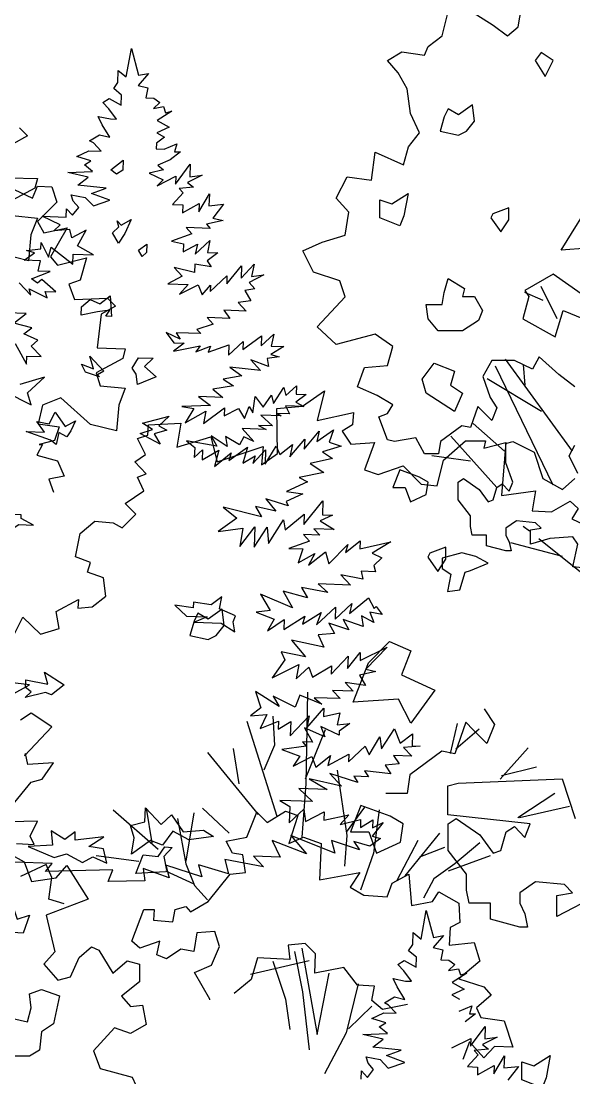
# Model space of a CAD drawing. Header units: inches. Extents: x 11.9 to 85.3, y 21.1 to 37.4.
# Drawn here: x 37.853 to 38.178, y 23.254 to 23.875 of the extents above; entities that cross this region are included whole.
import ezdxf

# ---------------------------------------------------------------- set-up
doc = ezdxf.new("R2010")
doc.units = ezdxf.units.IN
doc.header["$MEASUREMENT"] = 0
doc.layers.add('CAY', color=94, linetype='Continuous')
doc.layers.add('CAY-3', color=61, linetype='Continuous')

# ---------------------------------------------------------------- blocks, each defined once
blk = doc.blocks.new('A$C76451831')
at = {"layer": 'CAY'}
for p, q in [((5192.6, 1187), (5205.3, 1219.7)), ((5205.3, 1219.7), (5219, 1206)), ((5219, 1206), (5243.2, 1220.8)), ((5243.2, 1220.8), (5259.1, 1215.5)), ((5259.1, 1215.5), (5247.5, 1178.6)), ((5165.2, 1181.8), (5192.6, 1187)), ((5173.6, 1165.9), (5165.2, 1181.8)), ((5247.5, 1178.6), (5266.4, 1187)), ((5266.4, 1187), (5289.7, 1178.6)), ((5289.7, 1178.6), (5287.5, 1131.1)), ((4880.4, 1166.1), (4901.2, 1154.7)), ((5187.3, 1163.8), (5173.6, 1165.9)), ((5190.5, 1140.6), (5187.3, 1163.8)), ((4901.2, 1154.7), (4910.7, 1129.1)), ((4942.9, 1133.8), (4956.7, 1149.9)), ((4956.7, 1149.9), (4984.6, 1105.9)), ((5142, 1102.7), (5170.5, 1138.5)), ((5170.5, 1138.5), (5190.5, 1140.6)), ((5287.5, 1131.1), (5340.3, 1140.6)), ((5340.3, 1140.6), (5327.6, 1121.6)), ((5382.5, 1126.9), (5404.6, 1138.5)), ((5404.6, 1138.5), (5407.8, 1097.4)), ((4910.7, 1129.1), (4942.9, 1133.8)), ((5327.6, 1121.6), (5345.5, 1111.1)), ((5376.1, 1109), (5382.5, 1126.9)), ((5345.5, 1111.1), (5376.1, 1109)), ((5435.2, 1102.7), (5443.6, 1115.3)), ((5443.6, 1115.3), (5470, 1100.6)), ((4984.6, 1105.9), (4929.6, 1084.7)), ((5098.8, 1092.1), (5112.5, 1096.3)), ((5112.5, 1096.3), (5118.8, 1089)), ((5118.8, 1089), (5142, 1102.7)), ((5407.8, 1097.4), (5435.2, 1102.7)), ((5470, 1100.6), (5471.1, 1075.2)), ((4929.6, 1084.7), (4941, 1036.7)), ((5057.6, 1092.1), (5071.3, 1092.1)), ((5071.3, 1092.1), (5070.3, 1078.4)), ((5095.6, 1076.3), (5098.8, 1092.1)), ((5420.6, 1053.6), (5427.3, 1091)), ((5427.3, 1091), (5436.5, 1055.8)), ((5070.3, 1078.4), (5095.6, 1076.3)), ((5458.4, 1068.9), (5457.3, 1045.7)), ((5471.1, 1075.2), (5458.4, 1068.9)), ((5409.5, 1046.3), (5410, 1062.2)), ((5410, 1062.2), (5420.6, 1053.6)), ((5449.8, 1058.1), (5436.1, 1042.7)), ((5436.5, 1055.8), (5449.8, 1058.1)), ((4973.2, 1029.6), (4989.3, 1043.4)), ((4989.3, 1043.4), (4998.7, 1039.1)), ((4998.7, 1039.1), (5017.2, 1008.8)), ((5268.6, 1047.8), (5246.4, 1045.7)), ((5246.4, 1045.7), (5248.5, 1026.7)), ((5282.3, 1034.1), (5268.6, 1047.8)), ((5404.2, 1038.3), (5409.5, 1046.3)), ((5414.3, 1029.8), (5404.2, 1038.3)), ((5436.1, 1042.7), (5449.1, 1039.5)), ((5449.1, 1039.5), (5446.4, 1026.4)), ((5457.3, 1045.7), (5490, 1048.9)), ((5490, 1048.9), (5497.4, 1024.6)), ((4941, 1036.7), (4926.8, 1020.6)), ((4961.8, 1004.1), (4973.2, 1029.6)), ((5017.2, 1008.8), (5035.7, 1024.9)), ((5035.7, 1024.9), (5051.8, 1020.6)), ((5273.8, 1025), (5197.2, 1007.3)), ((5206.3, 1028.8), (5197.9, 1000.4)), ((5248.5, 1026.7), (5206.3, 1028.8)), ((5281.2, 1008.8), (5282.3, 1034.1)), ((5390, 1020.2), (5398.3, 1025.4)), ((5398.3, 1025.4), (5413.9, 1016.7)), ((5413.9, 1016.7), (5414.3, 1029.8)), ((5446.4, 1026.4), (5456.8, 1026.1)), ((5456.8, 1026.1), (5464.8, 1020.4)), ((5497.4, 1024.6), (5470, 1001.4)), ((4926.8, 1020.6), (4945.3, 999.7)), ((5051.8, 1020.6), (5051.8, 997.4)), ((5319.2, 1016.2), (5281.2, 1008.8)), ((5337.1, 993), (5319.2, 1016.2)), ((5397.8, 1011.8), (5390, 1020.2)), ((5407.8, 998.3), (5397.8, 1011.8)), ((5464.8, 1020.4), (5456.3, 1012.5)), ((5456.3, 1012.5), (5469.5, 1014.7)), ((5469.5, 1014.7), (5472, 1006.5)), ((4945.3, 999.7), (4961.8, 1004.1)), ((5051.8, 997.4), (5028.6, 978.9)), ((5197.9, 1000.4), (5175.7, 982.4)), ((5389, 990.8), (5383.9, 1001.9)), ((5383.9, 1001.9), (5400.1, 998.6)), ((5400.1, 998.6), (5407.8, 998.3)), ((5480.2, 1008.9), (5461.2, 996.5)), ((5461.2, 996.5), (5476.8, 987.8)), ((5470, 1001.4), (5502.7, 990.9)), ((5472, 1006.5), (5480.2, 1008.9)), ((5359.3, 991.9), (5337.1, 993)), ((5356.1, 972.9), (5359.3, 991.9)), ((5399.3, 974.6), (5389, 990.8)), ((5476.8, 987.8), (5460.6, 980.6)), ((5502.7, 990.9), (5512.2, 980.3)), ((5028.6, 978.9), (5040, 965.1)), ((5369.8, 961.3), (5356.1, 972.9)), ((5372.4, 970.1), (5385.8, 977.8)), ((5377.7, 967.2), (5372.4, 970.1)), ((5385.8, 977.8), (5399.3, 974.6)), ((5460.6, 980.6), (5470.9, 974.8)), ((5512.2, 980.3), (5493.2, 963.4)), ((5040, 965.1), (5056.1, 967.1)), ((5056.1, 967.1), (5060.8, 941.9)), ((5355.8, 949.4), (5371.9, 957)), ((5402.5, 967.7), (5369.8, 961.3)), ((5371.9, 957), (5387.7, 956.4)), ((5387.7, 956.4), (5377.7, 967.2)), ((5470.3, 959), (5486.9, 966.1)), ((5491.5, 955.5), (5478, 945.1)), ((5486.9, 966.1), (5483.8, 955.8)), ((5483.8, 955.8), (5491.5, 955.5)), ((5493.2, 963.4), (5498.5, 950.8)), ((5060.8, 941.9), (5040, 930.1)), ((5374.2, 943.7), (5355.8, 949.4)), ((5365.8, 938.6), (5374.2, 943.7)), ((5498.5, 950.8), (5529.1, 946.6)), ((5529.1, 946.6), (5540.7, 911.8)), ((5019.2, 937.2), (4991.7, 907.3)), ((5040, 930.1), (5019.2, 937.2)), ((5344.2, 928.5), (5376.4, 930.1)), ((5370.7, 922.5), (5344.2, 928.5)), ((5376.4, 930.1), (5365.8, 938.6)), ((5485, 913.1), (5504.5, 939.2)), ((5504.5, 939.2), (5503.9, 922.9)), ((5357.2, 912.1), (5370.7, 922.5)), ((5460.9, 911.2), (5485.4, 923.5)), ((5483.7, 919.1), (5475.3, 895.9)), ((5502.7, 898.1), (5483.7, 919.1)), ((5485.4, 923.5), (5485, 913.1)), ((5519.9, 925), (5501, 915.3)), ((5501, 915.3), (5508.5, 909.6)), ((5503.9, 922.9), (5519.9, 925)), ((2027.8, 857.9), (2006.6, 900.2)), ((4991.7, 907.3), (5000.7, 884.1)), ((5394.2, 908.1), (5357.2, 912.1)), ((5375.4, 901.1), (5394.2, 908.1)), ((5399.1, 892.1), (5375.4, 901.1)), ((5495.1, 901.9), (5481.4, 886.5)), ((5508.5, 909.6), (5489.8, 907.5)), ((5489.8, 907.5), (5495.1, 901.9)), ((5516.4, 912.8), (5502.7, 898.1)), ((5515.5, 877.1), (5529.5, 900.7)), ((5540.7, 911.8), (5516.4, 912.8)), ((5529.5, 900.7), (5528.9, 884.8)), ((2009.3, 881.7), (1985.5, 892.2)), ((5351, 891), (5348.6, 899.3)), ((5348.6, 899.3), (5367.1, 895.9)), ((5358.4, 882.6), (5351, 891)), ((5367.1, 895.9), (5377.5, 884.7)), ((5377.5, 884.7), (5399.1, 892.1)), ((5481.4, 886.5), (5494.5, 886)), ((5494.1, 875.6), (5515.9, 888)), ((5494.5, 886), (5494.1, 875.6)), ((5515.9, 888), (5515.5, 877.1)), ((5528.9, 884.8), (5548, 886.9)), ((5548, 886.9), (5533.8, 868.8)), ((5000.7, 884.1), (5042.4, 872.7)), ((5042.4, 872.7), (5051.8, 851.9)), ((5342.1, 870.1), (5342.5, 880.9)), ((5342.5, 880.9), (5350.4, 872.5)), ((5350.4, 872.5), (5358.4, 882.6)), ((2047.7, 684.5), (1960.2, 805.1)), ((2022.3, 639.8), (1946.8, 795.6)), ((1985.8, 770.9), (1983.8, 797.9)), ((2007, 736.3), (1936.2, 779.1)), ((1958.8, 684.4), (1917.8, 720.8)), ((1948.8, 636.8), (1888.7, 704)), ((1914.2, 671.4), (1863.5, 678.5)), ((1991.5, 579.5), (1983.4, 586)), ((2041.2, 539.6), (2003.7, 569.7)), ((2034.5, 546.7), (1966.9, 564.4)), ((2089.9, 500.7), (2041.2, 539.6))]:
    blk.add_line(p, q, dxfattribs=at)
for points in [[(4880.5, 2038.4), (4912.1, 2023.7), (4918.4, 2039.5), (4937.4, 2038.4), (4943.7, 2018.4), (4918.4, 1993.1), (4926.9, 1978.3), (4957.4, 1984.6), (4935.3, 1946.7), (4944.8, 1936.1), (4982.8, 1945.6), (4974.3, 1916.1), (4959.6, 1910.8), (4966.9, 1890.8), (5010.2, 1892.9), (5020.7, 1882.3), (5001.7, 1871.8), (4996.5, 1827.5), (5033.4, 1826.4), (5030.2, 1813.8), (4995.4, 1794.8), (5000.7, 1777.9), (5033.4, 1774.7), (5024.9, 1752.6), (5021.8, 1718.9), (4988, 1727.3), (4949, 1762.1), (4924.8, 1752.6), (4919.5, 1728.3), (4946.9, 1724.1), (4940.6, 1706.2), (4920.5, 1700.9), (4924.8, 1700.9), (4917.4, 1687.2), (4944.8, 1679.8), (4953.2, 1659.8), (4933.2, 1655.6), (4939.5, 1638.7)], [(4953.2, 1099.5), (4933.2, 1105.8), (4937.4, 1134.3), (4930, 1151.2), (4896.3, 1135.4)], [(4891, 1178.6), (4914.2, 1177.5), (4908.9, 1188.1), (4918.4, 1208.1), (4882.5, 1207.1)], [(4884.7, 1228.2), (4910, 1258.8), (4924.7, 1263), (4939.5, 1284.1), (4905.7, 1282), (4902.6, 1296.7), (4901.5, 1293.6), (4937.4, 1331.5), (4910, 1349.5), (4896.3, 1340)], [(4883.6, 1372.7), (4907.9, 1386.4), (4863.6, 1391.6)], [(4886.8, 1449.7), (4899.4, 1475), (4922.6, 1452.8), (4946.9, 1460.2), (4942.7, 1482.3), (4972.2, 1498.2), (4971.1, 1486.6), (4990.1, 1488.7), (5008, 1502.4), (5004.9, 1526.6), (4983.8, 1534), (4988, 1546.7), (4968, 1554.1), (4974.3, 1584.7), (4993.3, 1600.5), (5017.5, 1598.4), (5029.1, 1592), (5047.1, 1610), (5033.4, 1623.7), (5057.6, 1640.6), (5049.2, 1658.5), (5060.8, 1662.7), (5046, 1678.5), (5059.7, 1688), (5049.2, 1709.1), (5062.9, 1713.3), (5063.9, 1727), (5106.1, 1729.1), (5100.9, 1697.5), (5145.2, 1711.2), (5153.6, 1678.5), (5213.7, 1698.6), (5211.6, 1674.3), (5232.7, 1689.1), (5231.6, 1748.1), (5265.4, 1751.3), (5293.9, 1771.3), (5284.4, 1732.3), (5331.8, 1742.9), (5330.8, 1727), (5317.1, 1718.6), (5328.7, 1701.7), (5359.3, 1703.8), (5346.6, 1668), (5364.5, 1661.6), (5397.2, 1673.2), (5420.4, 1649), (5441.5, 1646.9), (5450, 1680.6), (5478.4, 1705.9), (5504.8, 1705.9), (5502.7, 1696.5), (5531.2, 1703.8), (5525.9, 1634.2), (5570.2, 1640.6), (5566, 1614.2), (5591.3, 1613.1), (5615.5, 1626.8), (5626.1, 1617.3), (5617.7, 1603.6), (5649.3, 1588.9)], [(1324.2, 1107.9), (1334.7, 1097.3), (1315.7, 1086.8)], [(1310.4, 1042.5), (1347.4, 1041.4), (1344.2, 1028.7), (1309.4, 1009.8)], [(1314.7, 992.9), (1347.4, 989.7), (1338.9, 967.6), (1335.8, 933.8), (1302, 942.3)], [(5271.7, 1376.9), (5269.6, 1256.6), (5264.3, 1187)], [(5226.4, 1345.2), (5228.5, 1307.3), (5214.8, 1274.6)], [(5192.6, 1338.9), (5231.6, 1214.5)], [(5467.9, 1335.7), (5458.4, 1296.7)], [(5496.4, 1328.4), (5465.8, 1302)], [(5294.9, 1327.3), (5268.6, 1263)], [(5174.7, 1303.1), (5182.1, 1256.6)], [(5560.7, 1304.1), (5523.8, 1263)], [(1914.2, 1260.8), (1944.1, 1242.4), (1962.6, 1228.2), (1976.7, 1240), (1981, 1265.2)], [(2050.6, 768.5), (2029.8, 784.6), (2004.2, 807.8), (1995.2, 791.7), (1972, 803.1), (1942.1, 803.1), (1930.3, 782.3), (1939.8, 754.7), (1948.8, 741), (1942.1, 724.5), (1930.3, 736.3), (1923.7, 742.9), (1914.2, 715.4), (1902.8, 717.8), (1874.9, 696.9), (1872.6, 680.8), (1854.1, 680.8), (1842.7, 701.7), (1814.8, 696.9), (1805.7, 699.3), (1794.3, 729.2), (1805.7, 733.9), (1812.8, 745.3), (1792, 757.1), (1766.4, 768.5), (1775.5, 794.1), (1805.7, 796.4), (1812.8, 821.6), (1789.6, 837.7), (1738.5, 824), (1713.4, 847.2), (1750.3, 886.5), (1743.2, 907.3), (1708.6, 918.7), (1694.9, 946.6), (1720, 958), (1750.3, 967.1), (1755, 997.4), (1738.5, 1015.9), (1752.7, 1043.4), (1784.9, 1039.1), (1789.6, 1076), (1826.6, 1059.5), (1833.2, 1082.7), (1847.4, 1101.2), (1835.6, 1126.7), (1831.3, 1159), (1819.5, 1179.8), (1805.7, 1196), (1824.2, 1207.4), (1854.1, 1203), (1858.8, 1214.4), (1877.3, 1228.2), (1884.3, 1256.1)], [(5140.9, 1297.8), (5207.4, 1216.6)], [(5310.7, 1274.6), (5323.4, 1189.1), (5320.2, 1149.1)], [(5571.3, 1278.8), (5525.9, 1267.2)], [(5595.5, 1244), (5547, 1212.3)], [(5017.5, 1222.9), (5076.6, 1171.2)], [(5060.8, 1225), (5068.2, 1179.7)], [(5123, 1218.7), (5112.5, 1155.4)], [(5134.6, 1225), (5169.4, 1192.3)], [(5346.6, 1226.1), (5322.3, 1193.4)], [(5365.6, 1222.9), (5358.2, 1165.9), (5341.3, 1117.4)], [(5614.5, 1227.1), (5549.1, 1212.3)], [(1305.7, 761.9), (1339.5, 744.9), (1334.6, 760.9), (1356.7, 781.5), (1324.6, 771.7)], [(1318.3, 825.4), (1333.2, 798.2), (1333.6, 809), (1352.2, 808.4), (1339.5, 822), (1347.9, 829.8), (1329.6, 838.2), (1340.3, 846), (1316.5, 852.2), (1332.8, 864.8), (1282.6, 866.6)], [(1323.8, 905), (1339.1, 888.6), (1336.7, 896.9), (1360.3, 885.2), (1357.8, 893.4), (1371.4, 892.9), (1353.4, 909.4), (1347.8, 904.2), (1339.8, 909.9), (1364.2, 919.5), (1348.4, 920), (1351.5, 933.5), (1330.3, 934.3), (1343.8, 944.2), (1333.4, 947.3), (1352.1, 949.4), (1352.4, 957.5), (1362.1, 938.6), (1365.3, 951.6), (1394, 929.3), (1394.4, 942.4), (1420.7, 941.5), (1399.8, 953.1), (1411.4, 974), (1392.5, 963.8), (1390.1, 974.8), (1368.8, 972.8), (1377.2, 980.7), (1353.6, 991.9), (1385.3, 990.8), (1385.6, 1001.7), (1393.5, 993.3), (1401.6, 1003.4), (1394.2, 1011.8), (1391.7, 1020.1), (1410.2, 1016.7), (1420.7, 1005.5), (1442.2, 1012.9), (1418.5, 1021.8), (1437.3, 1028.9), (1400.3, 1032.9), (1413.8, 1043.3), (1387.3, 1049.2), (1419.5, 1050.8), (1409, 1059.4), (1417.3, 1064.5), (1398.9, 1070.1), (1415, 1077.7), (1430.9, 1077.2), (1420.8, 1088), (1415.5, 1090.9), (1428.9, 1098.6), (1442.4, 1095.4), (1432.1, 1111.6), (1427, 1122.6), (1443.2, 1119.4), (1450.9, 1119.1), (1441, 1132.6), (1433.1, 1141), (1441.4, 1146.2), (1457, 1137.5), (1457.5, 1150.6), (1447.3, 1159.1), (1452.6, 1167.1), (1453.1, 1182.9), (1463.7, 1174.4), (1470.5, 1211.8), (1479.7, 1176.6), (1492.9, 1178.8), (1479.2, 1163.4), (1492.2, 1160.3), (1489.5, 1147.2), (1499.9, 1146.8), (1507.9, 1141.1), (1499.4, 1133.3), (1512.7, 1135.5), (1515.1, 1127.3), (1523.3, 1129.7), (1504.3, 1117.2), (1519.9, 1108.5), (1503.8, 1101.4), (1514, 1095.6), (1503.3, 1087.8), (1503, 1080.1), (1513.4, 1079.7), (1530, 1086.9), (1526.9, 1076.5), (1534.6, 1076.3), (1521.1, 1065.9), (1505, 1058.7), (1512.5, 1053), (1493.8, 1048.2), (1512, 1039.9), (1504.1, 1032), (1528.5, 1044.3), (1528.1, 1033.9), (1547.6, 1060), (1547.1, 1043.7), (1563, 1045.8), (1544.1, 1036.1), (1551.6, 1030.3), (1532.9, 1028.3), (1538.2, 1022.7), (1524.5, 1007.3), (1537.6, 1006.8), (1537.3, 996.4), (1559, 1008.8), (1558.6, 997.9), (1572.6, 1021.5), (1572, 1005.6), (1591.1, 1007.7), (1576.9, 989.6), (1590.4, 986.4), (1568.9, 981.7), (1573.7, 976.1), (1542, 977.2), (1549.5, 969.2), (1522.8, 959.3), (1538.6, 956), (1538.2, 945.6), (1557.1, 955.4), (1554, 942.3), (1573.2, 960.2), (1569.9, 944.5), (1583.5, 944), (1569.5, 933.6), (1574.7, 925.7), (1553.5, 929.2), (1553.1, 918.3), (1526.6, 924.7), (1537.1, 913.4), (1518.2, 903.7), (1544.9, 902.7), (1533.5, 890), (1558, 902.3), (1563, 889), (1573.8, 901.7), (1573.5, 893.6), (1595.6, 914.1), (1595.2, 903.7), (1614.6, 927.1), (1614, 910.8), (1631, 929.2), (1627.7, 913), (1643.6, 915.2), (1624.7, 905.4), (1632.1, 897), (1618.9, 894.7), (1626.6, 881.3), (1610.2, 879.2), (1620.7, 867.9), (1591.3, 868.9), (1599.1, 858.2), (1569.6, 859.3), (1577.5, 850.8), (1556, 843.9), (1561.2, 838.3), (1529.1, 839.4), (1534.2, 831), (1515.9, 839.8), (1525.9, 826.3), (1539.5, 825.9), (1525.5, 815.5), (1560.6, 822.4), (1554.9, 814.4), (1573.8, 821.9), (1570.8, 813.9), (1597.8, 823.8), (1597.4, 810.2), (1616.6, 828.2), (1616.2, 817.7), (1640.9, 835.5), (1640.4, 822.3), (1656.8, 837.6), (1653.5, 821.9), (1669.8, 821.3), (1653.1, 811), (1663.9, 807.9), (1648, 805.8), (1649.9, 795.3), (1626.6, 803.8), (1639.3, 790.2), (1599.5, 794.3), (1615, 782.9), (1590.8, 778.7), (1604.1, 770.1), (1577.2, 765.6), (1590, 754.7), (1558.3, 755.8), (1573.8, 744.4), (1536.6, 743), (1552.3, 740.2), (1540.8, 721.6), (1568.1, 736.9), (1564.8, 720.7), (1592.2, 741.1), (1591.9, 730.6), (1610.8, 740.4), (1618.5, 727), (1624.5, 742.7), (1629.2, 734.8), (1632.6, 756), (1643, 742), (1654, 757.9), (1656.3, 747), (1670.2, 767.8), (1672.6, 757.3), (1686.6, 770), (1686.2, 759.1), (1699.3, 758.6), (1685.9, 748.7), (1696.1, 742.9), (1672.1, 743.7), (1677.2, 733.1), (1661.3, 733.7), (1666.6, 730.8), (1639.9, 731.7), (1655.3, 717.6), (1636.8, 718.2), (1647, 712.9), (1615.3, 714), (1630.6, 697.1), (1617.6, 703), (1611.9, 692.8), (1593.7, 703.8), (1595.9, 690.6), (1575.1, 704.5), (1582.3, 691.1), (1542.7, 697.9), (1553.3, 689.4), (1552.8, 676.3), (1563.6, 686.3), (1563.1, 673.2), (1584.9, 685.6), (1579.1, 664.5), (1601.1, 682.3), (1598, 672), (1622.6, 689.7), (1616.4, 668.6), (1632.6, 678.5), (1629.6, 668.1), (1646.1, 686.1), (1645.4, 667.6), (1659.8, 691.1), (1664.9, 680), (1681.2, 693.1), (1677.9, 676.9), (1697.3, 700.2), (1696.8, 687.1), (1716.2, 710.4), (1713, 696.9), (1734.9, 712.5), (1729.3, 696.4), (1745, 690.8), (1720.7, 683.5), (1733.6, 674.9), (1704.3, 668.2), (1722.5, 656.7), (1690.1, 650.1), (1700.8, 644.3), (1673.6, 631.7), (1694.8, 628.7), (1673.2, 618.6), (1675.7, 613), (1646.5, 622.2), (1659.6, 605.9), (1633, 611.8), (1640.7, 598.4), (1590.4, 611), (1608.5, 596.8), (1583.9, 579.1), (1616.2, 583.4), (1612.6, 559.5), (1632.1, 585.5), (1631.2, 558.8), (1648, 585), (1649.9, 563.6), (1669.6, 594.7), (1671.9, 581.4), (1696.6, 601.9), (1696.1, 588.3), (1721.2, 619.6), (1720.6, 601), (1733.7, 600.6), (1717.6, 593), (1735.8, 581.9), (1709.1, 582.8), (1716.9, 574.4), (1695.7, 575.2), (1703.5, 566.7), (1676.5, 557.2), (1695, 556.6), (1688.9, 538.2), (1710.7, 550.6), (1702.4, 535), (1724.3, 552.8), (1728.8, 536.8), (1753.7, 562.3), (1750.6, 551.9), (1769.7, 567.1), (1769.3, 556.7), (1810, 565.7), (1785.4, 550.7), (1798.4, 544.8), (1787.6, 534.8), (1790, 526.5), (1771, 527.2), (1773.4, 516.7), (1744.6, 522.7), (1757.2, 509.1), (1714.7, 510.6), (1727.4, 499.2), (1693.2, 505.9), (1700.9, 492.5), (1669.1, 501.3), (1681.4, 479.5), (1639.5, 497.3), (1652.3, 475.6), (1633.6, 473.5), (1657.4, 464.5), (1648.7, 449), (1670.5, 464.1), (1670, 450.9), (1697.4, 468.6), (1694.3, 457.8), (1718.8, 473.3), (1712.8, 457.1), (1737.7, 480.3), (1737.1, 464.5), (1759.1, 485), (1755.9, 472), (1780.7, 492.4), (1788.3, 478.5), (1790.7, 481.2), (1798.5, 470.5), (1782.7, 473.7), (1787.7, 460), (1771.7, 468.7), (1773.9, 455), (1747.5, 464.1), (1755.2, 450.7), (1728.8, 459.3), (1736.5, 445.9), (1715.1, 443.9), (1722.2, 427.8), (1680, 437), (1698.2, 415), (1666.3, 421.6), (1671.3, 411), (1654.7, 387.5), (1689.7, 404.9), (1686.3, 386.4), (1702.7, 401.7), (1707.7, 388.4), (1732.3, 403.4), (1731.9, 392.6), (1754, 415.8), (1753.4, 400), (1770, 420.7), (1769.7, 410.3), (1805.2, 427.6), (1777.4, 399.1), (1790.4, 396), (1769, 391.3), (1776.7, 377.8), (1750.1, 381.5), (1760.6, 370.2), (1733.8, 371.2), (1743.9, 360.4), (1709.5, 361.6), (1719.6, 353.1), (1691, 365), (1685, 349.3), (1656.1, 363.5), (1663.8, 350.1), (1632.7, 369.7), (1639.7, 348.2), (1626.2, 337.8), (1647.6, 339.7), (1638.8, 321.5), (1663.1, 331), (1662.7, 320.6), (1679, 330.5), (1678.3, 311.9), (1703.2, 337.8), (1700, 322), (1722.2, 348), (1721.8, 337.1), (1743.2, 341.8), (1740, 326.1), (1756.3, 327.8), (1742.4, 317.8), (1742.2, 312.4), (1718.6, 324.1), (1723.6, 310.3), (1697.2, 322.1), (1707.5, 303.2), (1694.3, 303.7), (1699.1, 298), (1667.2, 293.7), (1691, 285.2), (1682.3, 271.9), (1706.8, 284.6), (1711.8, 270.9), (1730.9, 286.1), (1727.7, 273), (1755, 287.9), (1754.6, 277.5), (1776.6, 298.1), (1781.7, 287), (1795.6, 310.5), (1797.8, 294.6), (1814.6, 320.8), (1822.1, 301.9), (1838.4, 314.5), (1837.8, 298.6), (1848.2, 298.3), (1826.8, 296.3), (1837.3, 285.1), (1813.3, 285.9), (1821.1, 275.2), (1802.5, 273.1), (1809.8, 262), (1775.5, 265.9), (1780.6, 258), (1761.6, 258.7), (1766.8, 250.4), (1730.1, 262.5), (1745.3, 245.7), (1703.1, 255.3), (1726.6, 241.3), (1689.5, 242.6), (1707.5, 225.7), (1664.9, 227.2), (1677.8, 219), (1677, 197.7), (1696.2, 215.6), (1698.4, 199.7), (1722.9, 212), (1722.5, 201.1), (1754.9, 208.2), (1743.6, 195.4), (1770.5, 202.2), (1770.2, 191.8), (1786.4, 201.6), (1786, 191.2), (1799.9, 198.4), (1785.6, 180.3), (1796.4, 177.2), (1782.5, 167.3), (1761.4, 173.5), (1769.1, 162.3), (1732.4, 174.5), (1736.8, 158), (1679.2, 181.3), (1699.6, 157), (1654.9, 174.5), (1665, 152.8), (1630.2, 154), (1643.3, 140), (1592.9, 149.9), (1597.7, 131.1), (1558.2, 142.9), (1562.6, 126.9), (1515.6, 142.2), (1520, 125.7), (1486, 137.8), (1488.1, 121.8), (1440.1, 120.8), (1446.1, 136.4), (1358.1, 134.1), (1366.6, 144.6), (1267.9, 148.1)], [(5101.9, 1211.3), (5112.5, 1152.2), (5124.1, 1123.8), (5140.9, 1104.8)], [(5444.7, 1192.3), (5399.3, 1136.4)], [(5416.2, 1182.8), (5388.8, 1130.1)], [(5497.4, 1179.7), (5464.7, 1152.2), (5437.3, 1132.2), (5423.6, 1106.9)], [(4995.4, 1162.8), (5051.3, 1155.4)], [(5086.1, 1141.7), (5047.1, 1139.6), (5056.6, 1163.8), (5076.6, 1161.7), (5085, 1174.4), (5094.5, 1173.3), (5084, 1161.7), (5087.2, 1143.8)], [(5451, 1173.3), (5418.3, 1160.7)], [(5456.3, 1142.7), (5511.1, 1162.8)], [(5086.1, 1142.7), (5123, 1125.9)], [(5144.1, 974), (5144.1, 975), (5124.1, 1009.8), (5146.2, 1019.3), (5156.8, 1043.6), (5150.4, 1063.6), (5127.2, 1061.5), (5123, 1037.3), (5106.1, 1040.4), (5087.2, 1027.8), (5074.5, 1033.1), (5078.7, 1051), (5052.3, 1041.5), (5041.8, 1051), (5057.6, 1092.1)], [(5264.3, 1041.5), (5284.4, 928.6), (5300.2, 1008.8)], [(5226.4, 1024.6), (5243.2, 975), (5248.5, 935)], [(5254.8, 1037.3), (5265.4, 984.5), (5273.8, 908.6)], [(5338.2, 995.1), (5322.3, 930.7), (5293.9, 877)], [(1484.5, 939.3), (1479.8, 947.6), (1490.5, 955.4), (1490.1, 944.5), (1484.5, 939.3)], [(5356.1, 965.6), (5325.5, 936)], [(2054.9, 655.2), (2043.5, 678.5), (2050.6, 692.2)], [(2069.1, 530.6), (2048.3, 533), (2054.9, 562.8), (2048.3, 572.3), (2018, 569.9), (1992.8, 562.8), (1992.8, 581.3), (2006.6, 583.7), (1999.5, 590.8), (1974.4, 593.1), (1960.6, 583.7), (1960.6, 574.6), (1964.9, 565.2), (1967.3, 553.8), (1960.6, 553.8), (1935.1, 560.5), (1935.1, 574.6), (1916.6, 574.6), (1914.2, 586), (1914.2, 599.8), (1898.1, 620.6), (1898.1, 643.8), (1905.2, 648.6), (1925.6, 634.4), (1937.4, 618.3), (1944.1, 620.6), (1948.8, 636.8), (1955.9, 641.5), (1964.9, 632), (1969.6, 643.8), (1960.6, 669), (1960.6, 694.6), (1969.6, 696.9), (1997.6, 683.2), (2009, 648.6), (2034.5, 634.4), (2050.6, 648.6)]]:
    blk.add_lwpolyline(points, dxfattribs=at)
for points in [[(5431.9, 1558.7), (5429.3, 1553.4), (5442.5, 1535), (5453, 1550.8), (5453, 1566.7)], [(5162.8, 1464.3), (5160.2, 1485.4), (5141.7, 1472.2), (5128.5, 1480.1), (5123.3, 1469.6), (5118, 1451.1), (5141.7, 1445.8), (5152.3, 1451.1)], [(5351.5, 1415.3), (5379.2, 1443), (5406.9, 1431.1), (5395, 1399.4), (5438.6, 1379.6), (5406.9, 1336.1), (5391, 1367.8), (5331.7, 1363.8)], [(2022.5, 1195.9), (2006.6, 1206.4), (1998.7, 1195.9), (2011.9, 1174.8)], [(1919.5, 1116.7), (1916.9, 1137.8), (1898.4, 1124.6), (1885.2, 1132.5), (1880, 1122), (1874.7, 1103.5), (1898.4, 1098.2), (1909, 1103.5)], [(4862.9, 1119.3), (4873.5, 1124.6), (4873.5, 1103.5), (4884.1, 1103.5), (4892, 1079.7), (4907.8, 1085), (4899.9, 1061.2), (4857.7, 1063.9), (4849.7, 1055.9), (4841.8, 1095.6), (4849.7, 1095.6)], [(1443.6, 1052.7), (1459.9, 1065.3), (1459.5, 1052.2), (1451.1, 1047)], [(1795.5, 989.9), (1795.5, 1013.7), (1811.3, 1008.4), (1832.5, 1021.6), (1827.2, 992.6), (1821.9, 979.4)], [(1943.3, 995.2), (1940.7, 989.9), (1953.9, 971.5), (1964.4, 987.3), (1964.4, 1003.1)], [(2054.1, 982), (2067.3, 1003.1), (2091.1, 1000.5), (2093.7, 982), (2099, 968.8), (2106.9, 968.8), (2093.7, 942.4), (2067.3, 950.3), (2033, 947.7)], [(1445.7, 970.1), (1454.1, 978), (1451.7, 985.8), (1456.9, 980.2), (1470.4, 987.9), (1462, 969.6), (1453.4, 956.7)], [(4865.6, 929.2), (4870.9, 953), (4905.2, 945.1), (4910.4, 963.5), (4907.8, 982), (4923.6, 987.3), (4947.4, 979.4), (4939.5, 942.4), (4923.6, 931.9), (4921, 908.1), (4907.8, 900.2), (4873.5, 900.2)], [(2062.1, 857.9), (2075.3, 879), (2022.5, 916), (1985.5, 894.9), (1990.8, 887), (1982.9, 857.9), (2025.1, 834.2), (2035.7, 868.5)], [(1903.7, 887), (1919.5, 887), (1930.1, 868.5), (1924.8, 855.3), (1903.7, 842.1), (1872, 842.1), (1858.8, 857.9), (1856.2, 876.4), (1877.3, 876.4), (1880, 892.2), (1885.2, 910.7), (1906.4, 897.5)], [(5552.4, 869.2), (5552.4, 892.9), (5568.2, 887.7), (5589.3, 900.9), (5584, 871.8), (5578.8, 858.6)], [(1444.6, 860.9), (1436.9, 861.2), (1442.2, 869.2), (1426.3, 867), (1404.8, 862.3), (1405.2, 873.2), (1416.4, 883.2), (1429.3, 877.3), (1442.8, 887.7)], [(1428.7, 781.7), (1410.3, 787.8), (1405.3, 798.4), (1420.9, 792.4), (1416.1, 808.9), (1434.4, 789.2), (1426.1, 784.5)], [(1476.9, 785.4), (1471.7, 793.3), (1479.9, 806.6), (1498.9, 806), (1487.6, 795.5), (1503, 781.8), (1478.7, 771.8)], [(1856.2, 760.2), (1850.9, 778.7), (1866.8, 799.8), (1893.2, 789.3), (1887.9, 770.8), (1903.7, 760.2), (1893.2, 736.5)], [(1364.6, 698.7), (1332.9, 710.2), (1356.9, 709.4), (1346.9, 723.3), (1362.7, 720.1), (1370.9, 735.6), (1383.8, 716.6), (1397.3, 724.3), (1391.3, 710.9), (1386.1, 703.4), (1375.4, 708.7), (1372.1, 693)], [(1485.1, 721.2), (1519.8, 730.4), (1506.2, 717.8), (1516.9, 712), (1500.4, 707.1), (1508.1, 693.7), (1481.9, 707.7), (1497.9, 712.6)], [(1313.2, 601.7), (1310.8, 609.9), (1300.2, 604.8), (1278.6, 608.3), (1291.7, 594.7), (1267.4, 587.4), (1307.3, 588.7), (1306.9, 577.9), (1323.2, 588.2), (1342.2, 587.5), (1326.2, 596.2), (1326.3, 601.2)], [(1603.8, 461), (1606.8, 469), (1585.8, 477.9), (1589, 493.7), (1575.1, 483.3), (1551.6, 486.8), (1551.4, 479.1), (1527.5, 482.7), (1542.8, 468.5), (1569.5, 467.6), (1553, 460.5), (1587.8, 459.2), (1606, 447.7)], [(1332, 374.8), (1332.4, 385.2), (1361.2, 379.2), (1356.8, 395.2), (1382.5, 378.5), (1366.1, 365.4), (1358.1, 368.4), (1331.6, 361.7), (1339.5, 369.1)], [(1474.2, 178.1), (1469.4, 194.1), (1488.1, 198.9), (1488.8, 217.4), (1509.3, 195.4), (1522.9, 208.1), (1538.4, 186.2), (1564.8, 188), (1578.1, 179.9), (1545.8, 175.6), (1524.8, 186.7), (1511.1, 168.6), (1495.4, 174.6), (1470.8, 156.9)], [(1809, 206.5), (1770.6, 220.7), (1757.1, 185.9), (1781.3, 185.9), (1791.3, 158.2), (1822.5, 172.3), (1826.1, 196.5)], [(1438.2, 144.9), (1433.9, 163.6), (1414.9, 167), (1434.4, 179.5), (1396.7, 175.3), (1397, 186.2), (1383.5, 175.8), (1365.4, 187.3), (1367.4, 168.6), (1335.2, 167), (1369.6, 152.2), (1385.6, 157.1), (1406.5, 146), (1419.9, 153.2)]]:
    blk.add_lwpolyline(points, close=True, dxfattribs=at)
at = {"layer": 'CAY-3'}
for p, q in [((1932.1, 347.2), (1945.6, 326.5)), ((1908, 329.4), (1893.8, 288.2)), ((1917.9, 319.4), (1908, 329.4)), ((1935.6, 301.8), (1917.9, 319.4)), ((1945.6, 326.5), (1935.6, 301.8)), ((1876.7, 291.7), (1834.8, 260.5)), ((1893.8, 288.2), (1876.7, 291.7)), ((1834.8, 260.5), (1831.3, 236.3)), ((1884.4, 246.4), (1898, 249.9)), ((1898, 249.9), (2034.2, 255.5)), ((2034.2, 255.5), (2051.3, 203.6)), ((1831.3, 236.3), (1803.5, 236.3)), ((1884.4, 208.1), (1884.4, 246.4)), ((1992.3, 196.5), (1884.4, 208.1)), ((1885, 196.5), (1895.6, 203.6)), ((1885, 161.7), (1885, 196.5)), ((1895.6, 203.6), (1926.3, 182.3)), ((1985.3, 178.8), (1992.3, 196.5)), ((1926.3, 182.3), (1944, 158.2)), ((1954, 161.7), (1961.1, 185.9)), ((1961.1, 185.9), (1971.7, 193)), ((1971.7, 193), (1985.3, 178.8)), ((1909.2, 130.4), (1885, 161.7)), ((1944, 158.2), (1954, 161.7)), ((1909.2, 109.8), (1909.2, 130.4)), ((2127.7, 127.5), (2027.1, 75)), ((1999.4, 120.4), (1978.8, 106.3)), ((2037.1, 116.9), (1999.4, 120.4)), ((2047.8, 106.3), (2037.1, 116.9)), ((1912.7, 92.7), (1909.2, 109.8)), ((1978.8, 106.3), (1978.8, 92.7)), ((2027.1, 102.7), (2047.8, 106.3)), ((2027.1, 75), (2027.1, 102.7)), ((1940.4, 92.7), (1912.7, 92.7)), ((1940.4, 71.5), (1940.4, 92.7)), ((1978.8, 92.7), (1985.3, 78.5)), ((1978.8, 61.4), (1940.4, 71.5)), ((1985.3, 78.5), (1988.8, 61.4)), ((1988.8, 61.4), (1978.8, 61.4))]:
    blk.add_line(p, q, dxfattribs=at)
for points in [[(1847.4, 650.5), (1821.8, 660), (1812.8, 636.8), (1828.9, 636.8), (1835.6, 618.3), (1856.4, 627.7), (1858.8, 643.8)], [(1921.3, 546.7), (1902.8, 551.4), (1877.3, 544.4), (1877.3, 530.6), (1888.7, 523.5), (1884.3, 500.7), (1900.5, 502.7), (1907.1, 525.9), (1914.2, 528.2), (1937.4, 537.7)]]:
    blk.add_lwpolyline(points, close=True, dxfattribs=at)

msp = doc.modelspace()

# ---------------------------------------------------------------- hatches: boundary and pattern name
at = {"true_color": 0x383839}
h = msp.add_hatch(color=250, dxfattribs=at)
h.dxf.hatch_style = 1
edge = h.paths.add_edge_path()
edge.add_spline(control_points=[(33.70823, 24.88689), (30.9026, 24.44955), (31.75769, 23.97059), (32.61278, 23.49163), (35.42581, 23.92482), (38.23885, 24.358), (37.40811, 24.84071), (36.57737, 25.32342), (33.75715, 24.89442), (33.73269, 24.89065), (33.70823, 24.88689)], knot_values=[0, 0, 0, 1.566468, 1.566468, 3.132936, 3.132936, 4.699404, 4.699404, 6.265871, 6.265871, 7.265871, 7.265871, 7.265871], weights=[1, 0.708635, 1, 0.708635, 1, 0.708635, 1, 0.708635, 1, 1, 1], degree=2, periodic=0)
edge = h.paths.add_edge_path()
edge.add_spline(control_points=[(34.91025, 24.90091), (32.34271, 24.7445), (31.97926, 24.31723), (31.61581, 23.88996), (34.15807, 24.01664), (36.70032, 24.14332), (37.24064, 24.57941), (37.78096, 25.01549), (35.2763, 24.91915), (35.09327, 24.91003), (34.91025, 24.90091)], knot_values=[0, 0, 0, 1.536003, 1.536003, 3.072005, 3.072005, 4.608008, 4.608008, 6.14401, 6.14401, 7.14401, 7.14401, 7.14401], weights=[1, 0.719301, 1, 0.719301, 1, 0.719301, 1, 0.719301, 1, 1, 1], degree=2, periodic=0)

# ---------------------------------------------------------------- block references
at = {"layer": 'CAY', "xscale": 0.0004489089019145984, "yscale": 0.0004489089019145984, "zscale": 0.0004489089019145984}
for p in [(37.25799, 23.31472), (35.655, 22.86225)]:
    msp.add_blockref('A$C76451831', p, dxfattribs=at)

doc.saveas('drawing.dxf')
